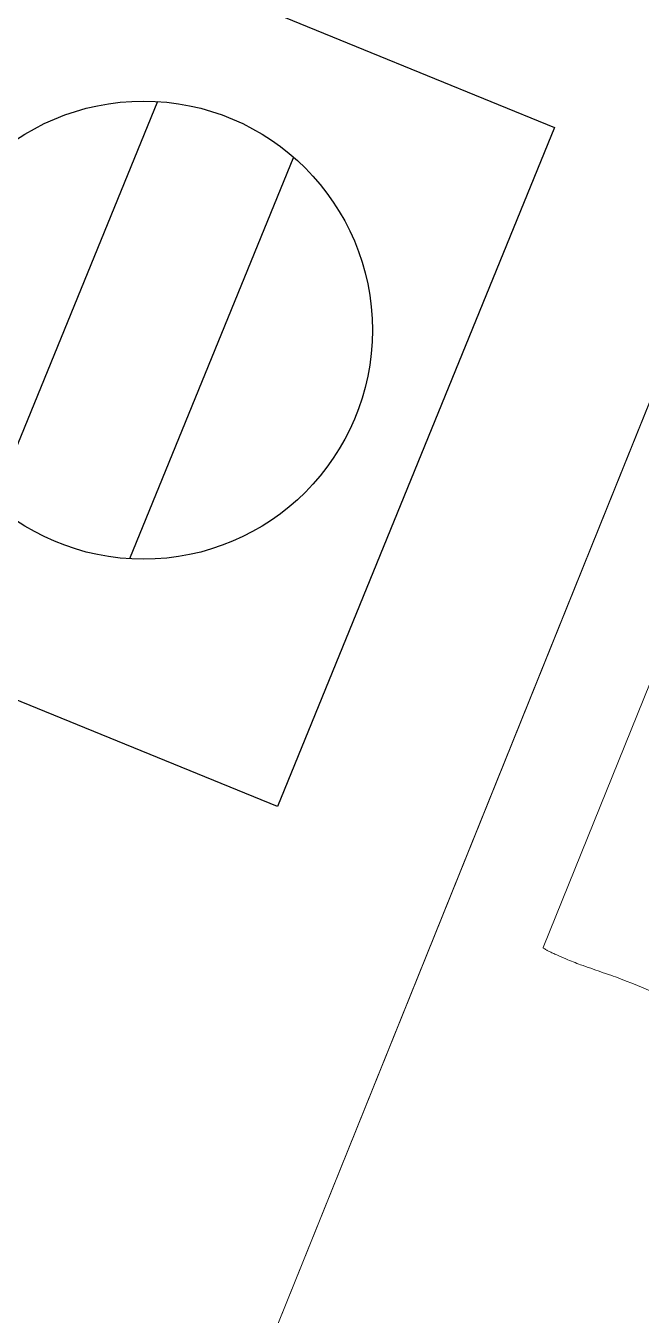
# Model space of a CAD drawing. Header units: inches. Extents: x -13 to 4331, y -638 to 2885.
# Drawn here: x 2875.95 to 2890.06, y 1530.8 to 1560.35 of the extents above; entities that cross this region are included whole.
import ezdxf

# ---------------------------------------------------------------- set-up
doc = ezdxf.new("R2010")
doc.units = ezdxf.units.IN
doc.header["$MEASUREMENT"] = 0
doc.layers.add('A-ANNO-NOTE', color=131, linetype='Continuous', lineweight=30)
doc.layers.add('I-FURN', color=30, linetype='Continuous', lineweight=9)

# ---------------------------------------------------------------- blocks, each defined once
blk = doc.blocks.new('Furniture 71 - Furniture 50-5502877-FIRST FLOOR POWER _ SIGNAL')
at = {"layer": 'I-FURN'}
for p, q in [((2852.991, 1481.254), (2897.304, 1591.034)), ((2897.304, 1591.034), (2852.991, 1481.254))]:
    blk.add_line(p, q, dxfattribs=at)
blk = doc.blocks.new('HermanMiller_Collection_Eames_SoftPad_SideChair - Arms Swivel Base-V25-FIRST FLOOR POWER _ SIGNAL')
at = {"layer": 'I-FURN'}
blk.add_line((12.475, -10.136), (12.475, 10.205), dxfattribs=at)
for points in [[(10.564, 10.201), (9.822, 10.205), (8.344, 10.215), (6.876, 10.23), (6.145, 10.239)], [(11.534, 10.248), (11.37, 10.241), (11.044, 10.225), (10.724, 10.209), (10.564, 10.201)]]:
    blk.add_open_spline(points, degree=3, dxfattribs=at)
blk.add_open_spline([(12.475, 10.205), (12.475, 10.208), (12.468, 10.213), (12.436, 10.221), (12.384, 10.228), (12.314, 10.234), (12.228, 10.24), (12.094, 10.246), (11.86, 10.252), (11.651, 10.251), (11.534, 10.248)], degree=3, knots=[0, 0, 0, 0, 0.090909, 0.181818, 0.272727, 0.363636, 0.454545, 0.545455, 0.727273, 1, 1, 1, 1], dxfattribs=at)

msp = doc.modelspace()

# ---------------------------------------------------------------- linework, layer by layer
at = {"layer": 'A-ANNO-NOTE'}
for p, q in [((2860.57, 1569.255), (2888.078, 1558.014)), ((2878.968, 1558.612), (2875.207, 1549.408)), ((2888.078, 1558.014), (2881.719, 1542.452)), ((2882.092, 1557.336), (2878.331, 1548.132)), ((2881.719, 1542.452), (2854.211, 1553.693))]:
    msp.add_line(p, q, dxfattribs=at)
msp.add_circle((2878.649, 1553.372), 5.25, dxfattribs=at)

# ---------------------------------------------------------------- block references
at = {"layer": 'I-FURN'}
msp.add_blockref('Furniture 71 - Furniture 50-5502877-FIRST FLOOR POWER _ SIGNAL', (8.265, -1.377), dxfattribs=at)
at = {"layer": 'I-FURN', "rotation": 158.0181849649918}
msp.add_blockref('HermanMiller_Collection_Eames_SoftPad_SideChair - Arms Swivel Base-V25-FIRST FLOOR POWER _ SIGNAL', (2903.204, 1544.014), dxfattribs=at)

doc.saveas('drawing.dxf')
